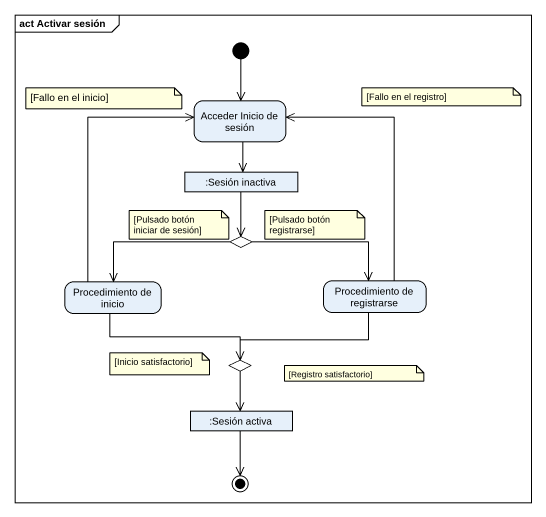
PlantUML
@startuml
mainframe act Activar sesión
hide empty description
state "Acceder Inicio de sesión" as Acceder_Inicio_de_sesión
state ":Sesión inactiva" as Sesión_inactiva <<object>>
state choice1 <<choice>>
state "Procedimiento de inicio" as Procedimiento_de_inicio
state "Procedimiento de registrarse" as Procedimiento_de_registrarse
state choice2 <<choice>>
state ":Sesión activa" as Sesión_activa <<object>>
[*] --> Acceder_Inicio_de_sesión
Acceder_Inicio_de_sesión --> Sesión_inactiva
Sesión_inactiva --> choice1
choice1 -left-> Procedimiento_de_inicio
choice1 -right-> Procedimiento_de_registrarse
Procedimiento_de_inicio -up-> Acceder_Inicio_de_sesión
Procedimiento_de_inicio -right-> choice2
Procedimiento_de_registrarse -up-> Acceder_Inicio_de_sesión
Procedimiento_de_registrarse -left-> choice2
choice2 --> Sesión_activa
Sesión_activa --> [*]
note as N1
  [Fallo en el inicio]
end note
note as N2
  [Fallo en el registro]
end note
note as N3
  [Pulsado botón iniciar de sesión]
end note
note as N4
  [Pulsado botón registrarse]
end note
note as N5
  [Inicio satisfactorio]
end note
note as N6
  [Registro satisfactorio]
end note
@enduml
